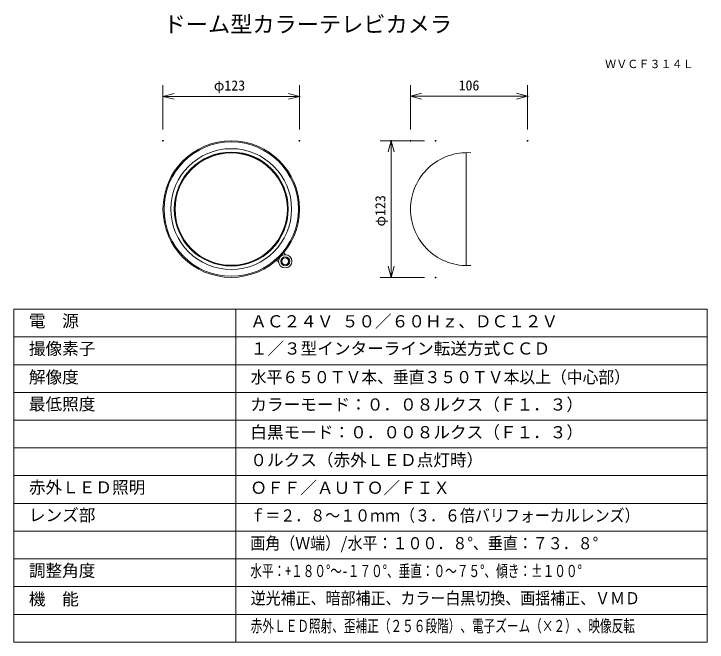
# Model space of a CAD drawing. Units: millimetres, scale not verified. Extents: x -62 to 63, y -56 to 57.
import ezdxf
from ezdxf.enums import TextEntityAlignment as Align

# ---------------------------------------------------------------- set-up
doc = ezdxf.new("R2010")
doc.units = ezdxf.units.MM
doc.header["$LTSCALE"] = 0.125
doc.header["$PDMODE"] = 32
doc.header["$PDSIZE"] = 0.0625
for name, color, linetype, lineweight in [('0-0_0', 7, 'Continuous', 9), ('0-2_WAKU', 1, 'Continuous', 18), ('0-4_GAIKEI', 1, 'Continuous', 18), ('0-5_SUNPO', 7, 'Continuous', 9)]:
    doc.layers.add(name, color=color, linetype=linetype, lineweight=lineweight)
for name, color, linetype in [('0-1_DEFPOINTS', 7, 'Continuous'), ('0-3_MOJI1', 7, 'Continuous'), ('0-6_TOUROKU', 7, 'Continuous')]:
    doc.layers.add(name, color=color, linetype=linetype)
doc.styles.add('ＭＳ ゴシック', font='')
doc.styles.get('ＭＳ ゴシック').set_extended_font_data('MS Gothic')

# ---------------------------------------------------------------- blocks, each defined once
blk = doc.blocks.new('_OPEN30')
at = {"layer": '0-0_0'}
blk.add_line((0, 0), (-1, 0), dxfattribs=at)
blk.add_lwpolyline([(-1, 0.26795), (0, 0), (-1, -0.26795)], dxfattribs=at)
blk = doc.blocks.new('D6')
at = {"layer": '0-1_DEFPOINTS'}
for p in [(-7.2595, 29.9154), (-31.8595, 21.9154), (-7.2595, 21.9154)]:
    blk.add_point(p, dxfattribs=at)
at = {"layer": '0-5_SUNPO'}
for p, q in [((-31.8595, 23.9154), (-31.8595, 31.9154)), ((-7.2595, 23.9154), (-7.2595, 31.9154)), ((-29.8595, 29.9154), (-9.2595, 29.9154))]:
    blk.add_line(p, q, dxfattribs=at)
at = {"layer": '0-5_SUNPO', "xscale": 2, "yscale": 2, "rotation": 180}
blk.add_blockref('_OPEN30', (-31.8595, 29.9154), dxfattribs=at)
at = {"layer": '0-5_SUNPO', "xscale": 2, "yscale": 2}
blk.add_blockref('_OPEN30', (-7.2595, 29.9154), dxfattribs=at)
at = {"layer": '0-5_SUNPO', "style": 'ＭＳ ゴシック'}
blk.add_text('φ123', height=1.833, dxfattribs=at).set_placement((-22.6845, 30.4154), align=Align.BOTTOM_LEFT)
blk = doc.blocks.new('D5')
at = {"layer": '0-1_DEFPOINTS'}
for p in [(9.2865, 21.8878), (17.2865, 21.8878), (17.2865, -2.7122)]:
    blk.add_point(p, dxfattribs=at)
at = {"layer": '0-5_SUNPO'}
for p, q in [((15.2865, 21.8878), (7.2865, 21.8878)), ((9.2865, -0.7122), (9.2865, 19.8878)), ((15.2865, -2.7122), (7.2865, -2.7122))]:
    blk.add_line(p, q, dxfattribs=at)
at = {"layer": '0-5_SUNPO', "xscale": 2, "yscale": 2}
for p, rotation in [((9.2865, 21.8878), 90), ((9.2865, -2.7122), 270)]:
    blk.add_blockref('_OPEN30', p, dxfattribs=dict(at, rotation=rotation))
at = {"layer": '0-5_SUNPO', "style": 'ＭＳ ゴシック'}
blk.add_text('φ123', height=1.833, rotation=90, dxfattribs=at).set_placement((8.7865, 6.4628), align=Align.BOTTOM_LEFT)
blk = doc.blocks.new('D4')
at = {"layer": '0-1_DEFPOINTS'}
for p in [(33.8778, 29.9258), (12.7539, 21.9258), (33.8778, 21.9258)]:
    blk.add_point(p, dxfattribs=at)
at = {"layer": '0-5_SUNPO'}
for p, q in [((12.7539, 23.9258), (12.7539, 31.9258)), ((33.8778, 23.9258), (33.8778, 31.9258)), ((14.7539, 29.9258), (31.8778, 29.9258))]:
    blk.add_line(p, q, dxfattribs=at)
at = {"layer": '0-5_SUNPO', "xscale": 2, "yscale": 2, "rotation": 180}
blk.add_blockref('_OPEN30', (12.7539, 29.9258), dxfattribs=at)
at = {"layer": '0-5_SUNPO', "xscale": 2, "yscale": 2}
blk.add_blockref('_OPEN30', (33.8778, 29.9258), dxfattribs=at)
at = {"layer": '0-5_SUNPO', "style": 'ＭＳ ゴシック'}
blk.add_text('106', height=1.833, dxfattribs=at).set_placement((21.4409, 30.4258), align=Align.BOTTOM_LEFT)

msp = doc.modelspace()

# ---------------------------------------------------------------- linework, layer by layer
at = {"layer": '0-2_WAKU', "color": 4}
for p, q in [((-62.4803, 3.5003), (-62.4803, -56.4997)), ((-62.4803, 3.5003), (62.5197, 3.5003)), ((-22.4803, -56.4997), (-22.4803, 3.5003)), ((62.5197, -56.4997), (62.5197, 3.5003)), ((-62.4803, -56.4997), (62.5197, -56.4997))]:
    msp.add_line(p, q, dxfattribs=at)
at = {"layer": '0-2_WAKU'}
for p, q in [((-62.4803, -1.4997), (62.5197, -1.4997)), ((-62.4803, -6.4997), (62.5197, -6.4997)), ((-62.4803, -11.4997), (62.5197, -11.4997)), ((-62.4803, -16.4997), (62.5197, -16.4997)), ((-62.4803, -21.4997), (62.5197, -21.4997)), ((-62.4803, -26.4997), (62.5197, -26.4997)), ((-62.4803, -31.4997), (62.5197, -31.4997)), ((-62.4803, -31.4997), (62.5197, -31.4997)), ((-62.4803, -36.4997), (62.5197, -36.4997)), ((-62.4803, -41.4997), (62.5197, -41.4997)), ((-62.4803, -46.4997), (62.5197, -46.4997)), ((-62.4803, -51.4997), (62.5197, -51.4997))]:
    msp.add_line(p, q, dxfattribs=at)
at = {"layer": '0-4_GAIKEI'}
msp.add_line((19.0861, 31.6728), (19.0909, 11.3868), dxfattribs=at)
at = {"layer": '0-4_GAIKEI', "color": 7}
for centre, radius in [((-23.2918, 21.5319), 12.3), ((-13.5484, 12.123), 1.2004)]:
    msp.add_circle(centre, radius, dxfattribs=at)
at = {"layer": '0-4_GAIKEI'}
for centre, radius in [((-23.2918, 21.5319), 12.1112), ((-23.2918, 21.5319), 10.8916), ((-23.2918, 21.5319), 10.2768), ((-23.2918, 21.5319), 10.1731), ((-23.2918, 21.5319), 10.1233), ((-13.5484, 12.123), 0.7999), ((-13.5484, 12.123), 0.6302), ((-13.5484, 12.123), 0.6071)]:
    msp.add_circle(centre, radius, dxfattribs=at)
at = {"layer": '0-4_GAIKEI', "color": 7}
for centre, radius, start, end in [((19.2445, 21.4902), 10.2193, 86.20013, 179.79154), ((19.2456, 21.5698), 10.2204, 180.23786, 273.82043), ((-13.3664, 13.671), 0.3615, 143.98169, 269.54474), ((-15.1087, 11.8391), 0.3853, 9.42363, 128.6457)]:
    msp.add_arc(centre, radius, start, end, dxfattribs=at)

# ---------------------------------------------------------------- block references
at = {"layer": '0-5_SUNPO'}
for name in ['D6', 'D4', 'D5']:
    msp.add_blockref(name, (-3.7322, 11.9396), dxfattribs=at)

# ---------------------------------------------------------------- texts
at = {"layer": '0-3_MOJI1', "style": 'ＭＳ ゴシック'}
for s, height, p in [('ドーム型カラーテレビカメラ', 2.933, (-35.4803, 52.5002)), ('電\u3000源', 2.199, (-59.7747, -0.3746)), ('ＡＣ２４Ｖ ５０／６０Ｈｚ、ＤＣ１２Ｖ ', 2.199, (-19.8441, -0.4435)), ('撮像素子', 2.199, (-59.7747, -5.3712)), ('１／３型インターライン転送方式ＣＣＤ', 2.199, (-19.7747, -5.3439)), ('解像度', 2.199, (-59.7747, -10.4997)), ('最低照度', 2.199, (-59.7747, -15.3678)), ('カラーモード：０．０８ルクス（Ｆ１．３）', 2.199, (-19.8441, -15.4366)), ('白黒モード：０．００８ルクス（Ｆ１．３）', 2.199, (-19.8441, -20.4366)), ('０ルクス（赤外ＬＥＤ点灯時）', 2.199, (-19.8441, -25.4366)), ('赤外ＬＥＤ照明', 2.199, (-59.7747, -30.3678)), ('ＯＦＦ／ＡＵＴＯ／ＦＩＸ', 2.199, (-19.8441, -30.4366)), ('レンズ部', 2.199, (-59.7747, -35.3678)), ('調整角度', 2.199, (-59.7747, -45.3678)), ('機\u3000能', 2.199, (-59.7747, -50.4997))]:
    msp.add_text(s, height=height, dxfattribs=at).set_placement(p, align=Align.BOTTOM_LEFT)
for s, width, p in [('水平６５０ＴＶ本、垂直３５０ＴＶ本以上（中心部）', 0.95, (-19.7747, -10.4997)), ('ｆ＝２．８～１０ｍｍ（３．６倍バリフォーカルレンズ）', 0.9, (-19.8441, -35.4366)), ('画角（Ｗ端）/水平：１００．８°、垂直：７３．８°', 0.9, (-19.8441, -40.4366)), ('水平：+１８０°～-１７０°、垂直：０～７５°、傾き：±１００°', 0.7, (-19.8441, -45.4366)), ('逆光補正、暗部補正、カラー白黒切換、画揺補正、ＶＭＤ', 0.9, (-19.7747, -50.3439)), ('赤外ＬＥＤ照射、歪補正（２５６段階）、電子ズーム（×２）、映像反転', 0.7, (-19.7747, -55.3439))]:
    msp.add_text(s, height=2.199, dxfattribs=dict(at, width=width)).set_placement(p, align=Align.BOTTOM_LEFT)
at = {"layer": '0-6_TOUROKU', "style": 'ＭＳ ゴシック'}
msp.add_text('ＷＶＣＦ３１４Ｌ', height=1.466, dxfattribs=at).set_placement((44.1196, 46.5002), align=Align.BOTTOM_LEFT)

doc.saveas('drawing.dxf')
